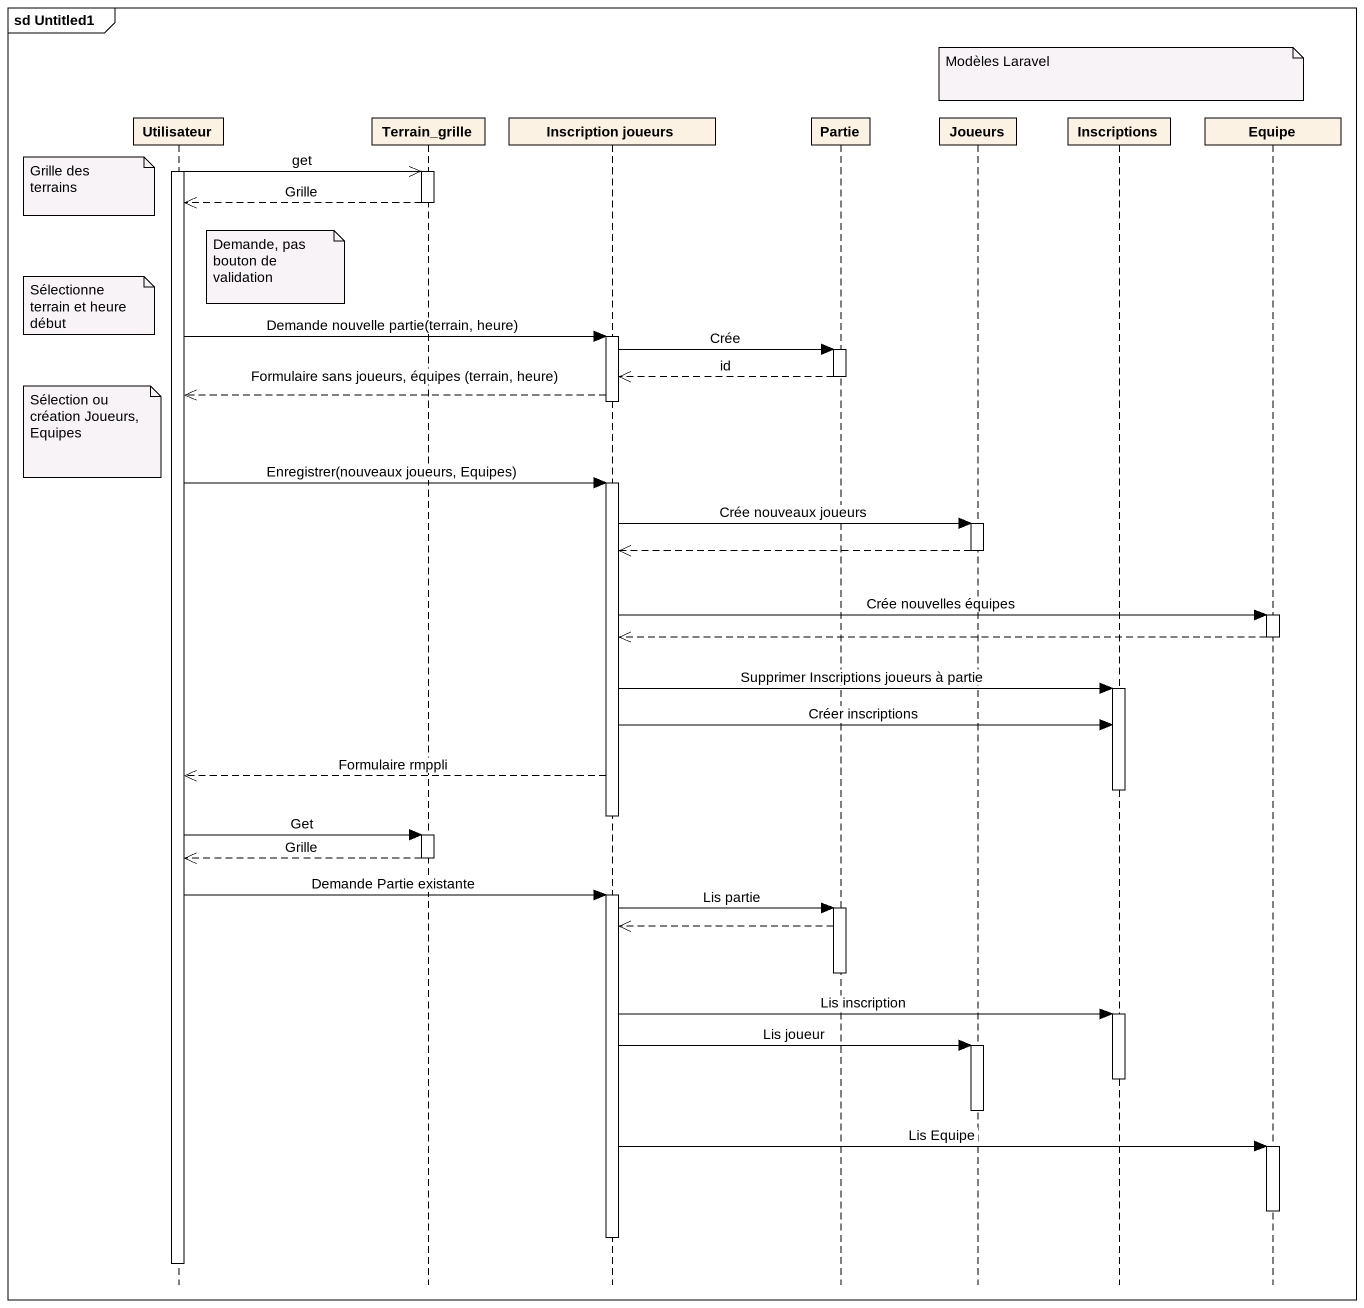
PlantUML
@startuml
mainframe sd Untitled1
hide footbox
participant Utilisateur
participant Terrain_grille
participant "Inscription joueurs" as Inscription_joueurs
participant Partie
participant Joueurs
participant Inscriptions
participant Equipe

note over Inscriptions : Modèles Laravel
activate Utilisateur
Utilisateur ->> Terrain_grille : get
activate Terrain_grille
note left of Utilisateur : Grille des terrains
Terrain_grille -->> Utilisateur : Grille
deactivate Terrain_grille
note right of Utilisateur : Demande, pas bouton de validation
note left of Utilisateur : Sélectionne terrain et heure début
Utilisateur -> Inscription_joueurs : Demande nouvelle partie(terrain, heure)
activate Inscription_joueurs
Inscription_joueurs -> Partie : Crée
activate Partie
Partie -->> Inscription_joueurs : id
deactivate Partie
Inscription_joueurs -->> Utilisateur : Formulaire sans joueurs, équipes (terrain, heure)
deactivate Inscription_joueurs
note left of Utilisateur : Sélection ou création Joueurs, Equipes
Utilisateur -> Inscription_joueurs : Enregistrer(nouveaux joueurs, Equipes)
activate Inscription_joueurs
Inscription_joueurs -> Joueurs : Crée nouveaux joueurs
activate Joueurs
Joueurs -->> Inscription_joueurs
deactivate Joueurs
Inscription_joueurs -> Equipe : Crée nouvelles équipes
activate Equipe
Equipe -->> Inscription_joueurs
deactivate Equipe
Inscription_joueurs -> Inscriptions : Supprimer Inscriptions joueurs à partie
activate Inscriptions
Inscription_joueurs -> Inscriptions : Créer inscriptions
Inscription_joueurs -->> Utilisateur : Formulaire rmppli
deactivate Inscriptions
deactivate Inscription_joueurs
Utilisateur -> Terrain_grille : Get
activate Terrain_grille
Terrain_grille -->> Utilisateur : Grille
deactivate Terrain_grille
Utilisateur -> Inscription_joueurs : Demande Partie existante
activate Inscription_joueurs
Inscription_joueurs -> Partie : Lis partie
activate Partie
Partie -->> Inscription_joueurs
deactivate Partie
Inscription_joueurs -> Inscriptions : Lis inscription
activate Inscriptions
Inscription_joueurs -> Joueurs : Lis joueur
activate Joueurs
deactivate Inscriptions
deactivate Joueurs
Inscription_joueurs -> Equipe : Lis Equipe
activate Equipe
deactivate Equipe
deactivate Inscription_joueurs
deactivate Utilisateur
@enduml
